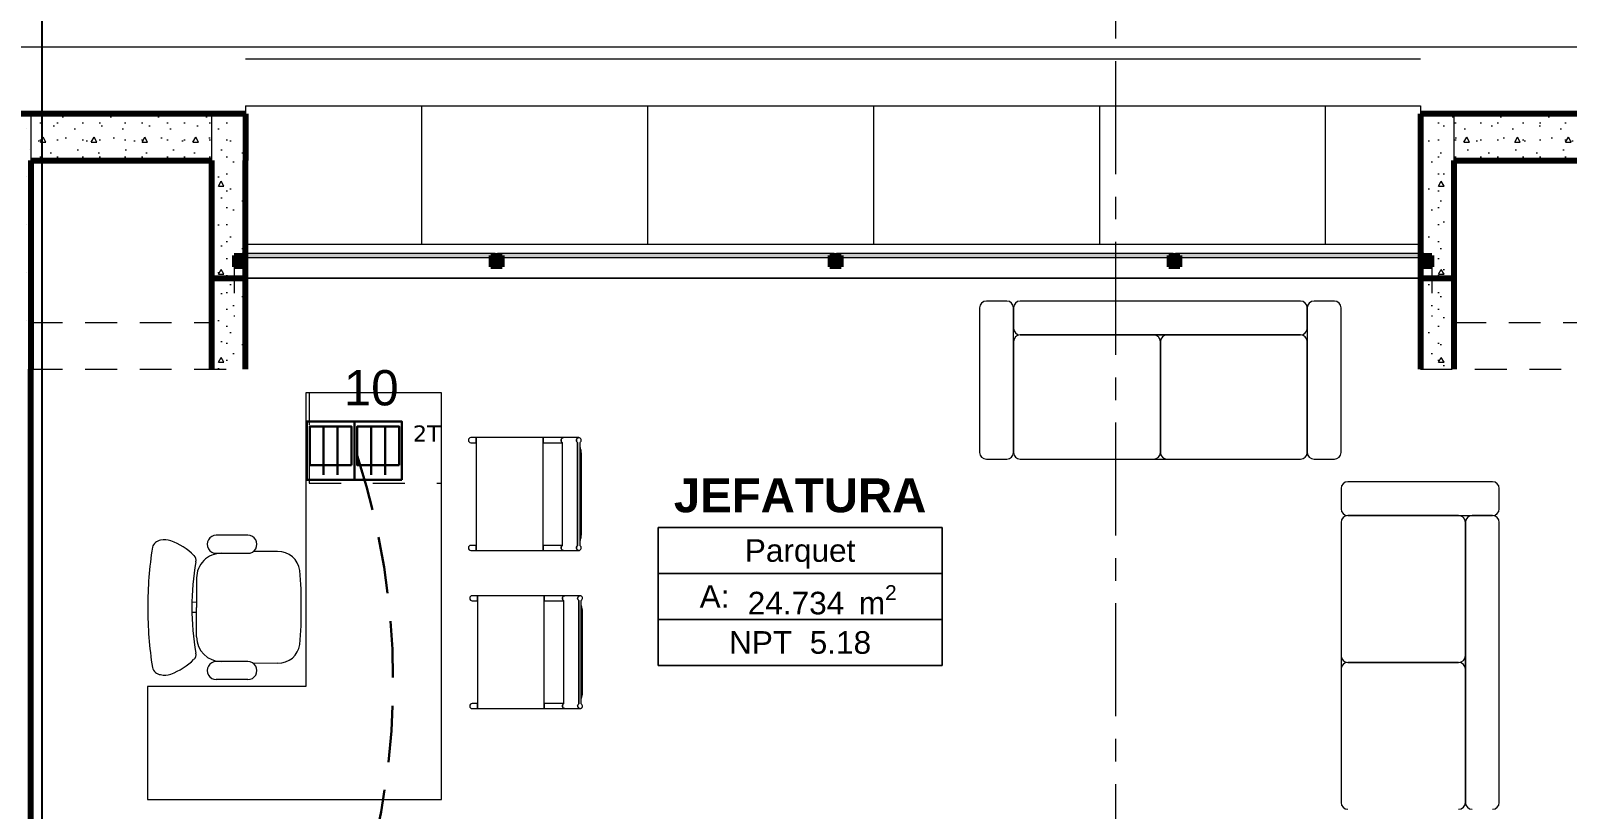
# Model space of a CAD drawing. Header units: inches. Extents: x -19 to 5698, y -728 to 92.
# Drawn here: x 108.77 to 115.57, y 40.5 to 43.95 of the extents above; entities that cross this region are included whole.
import ezdxf

# ---------------------------------------------------------------- set-up
doc = ezdxf.new("R2010")
doc.units = ezdxf.units.IN
doc.header["$MEASUREMENT"] = 0
doc.set_wipeout_variables(frame=1)
doc.header["$PDMODE"] = 1
for name, pattern in [('HIDDEN', [0.375, 0.25, -0.125]), ('Línea Oculta', [0.195611, 0.141111, -0.0545]), ('Punto & Raya', [0.65, 0.5, -0.075, 0, -0.075]), ('Rayas', [0.282222, 0.141111, -0.141111]), ('Wipeout_Contour', [1, 0, -1])]:
    doc.linetypes.add(name, pattern=pattern)
doc.layers.get('0').update_dxf_attribs({"color": 61})
doc.layers.add('00 conduct tomacorr', color=120, linetype='HIDDEN', lineweight=30)
doc.layers.add('00 IE LUZ EMERGENCIA', color=253, linetype='Continuous', lineweight=0)
for name, color, linetype in [('02 _ ARQ _ ALB _ Cotas Ejes', 7, 'Continuous'), ('02 _ ARQ _ ALB _ Ejes Generales', 251, 'Continuous'), ('02 _ ARQ _ ALB _ Mobiliario', 7, 'Continuous'), ('02 _ ARQ _ ZON _ Espacio.3D', 7, 'Continuous'), ('08 _ STR _ EXT _ 07 Losa Aligerada', 7, 'Continuous'), ('08 _ STR _ EXT _ 08 Placas Inclinadas', 7, 'Continuous'), ('Acabado - Muros', 7, 'Continuous'), ('Dibujo 2D - General', 7, 'Continuous'), ('Estructura - 03 LOSA', 7, 'Continuous'), ('Marcador - Secciones', 7, 'Continuous')]:
    doc.layers.add(name, color=color, linetype=linetype)
doc.styles.add('Annotative', font='arial.ttf')
doc.styles.add('Estilo_Generado_1', font='swisseb.ttf')
doc.styles.add('Estilo_Generado_4', font='swisse.ttf')
doc.styles.add('Estilo_Generado_7', font='swisse.ttf')
doc.dimstyles.new('Estilo_Generado__15', dxfattribs={"dimtxt": 0.125, "dimasz": 0.095, "dimexe": 0.18, "dimexo": 0.003, "dimgap": 0, "dimtad": 0, "dimtih": 1, "dimtoh": 1, "dimzin": 0, "dimdsep": 46, "dimtxsty": 'Estilo_Generado_4', "dimblk": 'ARROWHEAD_6', "dimblk1": 'ARROWHEAD_6', "dimblk2": 'ARROWHEAD_6', "dimcen": 0.09, "dimclrd": 144, "dimclre": 144, "dimclrt": 7, "dimadec": 0, "dimazin": 0, "dimtfac": 1, "dimtdec": 4, "dimtmove": 0, "dimatfit": 3, "dimfxl": 1, "dimtolj": 1, "dimtzin": 0, "dimarcsym": 0})
pattern_1 = [(0, (92.5, 6e-09), (0, 0.3897114), [0.024375, -0.200625]), (0, (92.6125, 0.19486), (0, 0.3897114), [0.024375, -0.200625]), (60, (92.5, 6e-09), (-0.3375, 0.1948557), [0.024375, -0.200625]), (60, (92.725, 6e-09), (-0.3375, 0.1948557), [0.024375, -0.200625]), (120, (92.5244, 6e-09), (0.3375, 0.1948557), [0.024375, -0.200625]), (120, (92.7494, 6e-09), (0.3375, 0.1948557), [0.024375, -0.200625]), (0, (92.500015, 0.0375), (0, 0.075), [0, -0.075, 0, -0.1125]), (45, (92.537515, 0.0375), (-0.05303301, 0.05303301), [0, -0.05625, 0, -0.09375])]

# ---------------------------------------------------------------- blocks, each defined once
blk = doc.blocks.new('ARROWHEAD_6')
at = {"color": 0, "linetype": 'Continuous', "lineweight": 0}
for p, q in [((0, 0), (-1, 0)), ((-0.5, -0.5), (0.5, 0.5))]:
    blk.add_line(p, q, dxfattribs=at)
blk = doc.blocks.new('*D82', base_point=(804.059, 0))
at = {"layer": '02 _ ARQ _ ALB _ Cotas Ejes', "color": 144, "linetype": 'Continuous', "lineweight": -2, "transparency": 16777216}
for p, q in [((101.82, 39.653), (101.82, 45.8378)), ((108.8199, 39.653), (108.8199, 45.8378)), ((101.915, 45.6578), (105.0886, 45.6578)), ((108.7249, 45.6578), (105.476, 45.6578))]:
    blk.add_line(p, q, dxfattribs=at)
at = {"layer": 'Defpoints', "color": 0, "linetype": 'Continuous', "transparency": 16777216}
for p in [(108.8199, 45.6578), (101.82, 39.65), (108.8199, 39.65)]:
    blk.add_point(p, dxfattribs=at)
at = {"layer": '02 _ ARQ _ ALB _ Cotas Ejes', "color": 144, "linetype": 'Continuous', "lineweight": -2, "transparency": 16777216, "xscale": 0.095, "yscale": 0.095, "zscale": 0.095, "rotation": 180}
blk.add_blockref('ARROWHEAD_6', (101.82, 45.6578), dxfattribs=at)
at = {"layer": '02 _ ARQ _ ALB _ Cotas Ejes', "color": 144, "linetype": 'Continuous', "lineweight": -2, "transparency": 16777216, "xscale": 0.095, "yscale": 0.095, "zscale": 0.095}
blk.add_blockref('ARROWHEAD_6', (108.8199, 45.6578), dxfattribs=at)
at = {"layer": '02 _ ARQ _ ALB _ Cotas Ejes', "color": 7, "linetype": 'Continuous', "lineweight": 13, "transparency": 16777216, "insert": (105.2823, 45.6578), "char_height": 0.125, "attachment_point": 5, "style": 'Estilo_Generado_4'}
blk.add_mtext('\\A1;7.00', dxfattribs=at)
blk = doc.blocks.new('*D83', base_point=(804.059, 0))
at = {"layer": '02 _ ARQ _ ALB _ Cotas Ejes', "color": 144, "linetype": 'Continuous', "lineweight": -2, "transparency": 16777216}
for p, q in [((108.8199, 39.653), (108.8199, 45.8378)), ((115.82, 39.653), (115.82, 45.8378)), ((108.9149, 45.6578), (112.0886, 45.6578)), ((115.725, 45.6578), (112.476, 45.6578))]:
    blk.add_line(p, q, dxfattribs=at)
at = {"layer": 'Defpoints', "color": 0, "linetype": 'Continuous', "transparency": 16777216}
for p in [(115.82, 45.6578), (108.8199, 39.65), (115.82, 39.65)]:
    blk.add_point(p, dxfattribs=at)
at = {"layer": '02 _ ARQ _ ALB _ Cotas Ejes', "color": 144, "linetype": 'Continuous', "lineweight": -2, "transparency": 16777216, "xscale": 0.095, "yscale": 0.095, "zscale": 0.095, "rotation": 180}
blk.add_blockref('ARROWHEAD_6', (108.8199, 45.6578), dxfattribs=at)
at = {"layer": '02 _ ARQ _ ALB _ Cotas Ejes', "color": 144, "linetype": 'Continuous', "lineweight": -2, "transparency": 16777216, "xscale": 0.095, "yscale": 0.095, "zscale": 0.095}
blk.add_blockref('ARROWHEAD_6', (115.82, 45.6578), dxfattribs=at)
at = {"layer": '02 _ ARQ _ ALB _ Cotas Ejes', "color": 7, "linetype": 'Continuous', "lineweight": 13, "transparency": 16777216, "insert": (112.2823, 45.6578), "char_height": 0.125, "attachment_point": 5, "style": 'Estilo_Generado_4'}
blk.add_mtext('\\A1;7.00', dxfattribs=at)
blk = doc.blocks.new('*D88', base_point=(804.059, 0))
at = {"layer": '02 _ ARQ _ ALB _ Cotas Ejes', "color": 144, "linetype": 'Continuous', "lineweight": -2, "transparency": 16777216}
for p, q in [((101.57, 39.903), (101.57, 45.4088)), ((144.07, 39.903), (144.07, 45.4088)), ((101.665, 45.2288), (122.5203, 45.2288)), ((143.975, 45.2288), (123.0254, 45.2288))]:
    blk.add_line(p, q, dxfattribs=at)
at = {"layer": 'Defpoints', "color": 0, "linetype": 'Continuous', "transparency": 16777216}
for p in [(144.07, 45.2288), (101.57, 39.9), (144.07, 39.9)]:
    blk.add_point(p, dxfattribs=at)
at = {"layer": '02 _ ARQ _ ALB _ Cotas Ejes', "color": 144, "linetype": 'Continuous', "lineweight": -2, "transparency": 16777216, "xscale": 0.095, "yscale": 0.095, "zscale": 0.095, "rotation": 180}
blk.add_blockref('ARROWHEAD_6', (101.57, 45.2288), dxfattribs=at)
at = {"layer": '02 _ ARQ _ ALB _ Cotas Ejes', "color": 144, "linetype": 'Continuous', "lineweight": -2, "transparency": 16777216, "xscale": 0.095, "yscale": 0.095, "zscale": 0.095}
blk.add_blockref('ARROWHEAD_6', (144.07, 45.2288), dxfattribs=at)
at = {"layer": '02 _ ARQ _ ALB _ Cotas Ejes', "color": 7, "linetype": 'Continuous', "lineweight": 13, "transparency": 16777216, "insert": (122.7728, 45.2288), "char_height": 0.125, "attachment_point": 5, "style": 'Estilo_Generado_4'}
blk.add_mtext('\\A1;42.50', dxfattribs=at)
blk = doc.blocks.new('CAJA POP UP 6 MODULOS')
at = {"layer": '00 conduct tomacorr', "linetype": 'Continuous'}
for p, q in [((-0.095, -0.165), (-0.095, -0.0151)), ((-0.052, -0.165), (-0.052, -0.0151)), ((0.052, -0.165), (0.052, -0.0151)), ((0.095, -0.165), (0.095, -0.0151)), ((0, -0.165), (0, -0.18))]:
    blk.add_line(p, q, dxfattribs=at)
for points in [[(-0.147, 0), (0.147, 0), (0.147, -0.18), (-0.147, -0.18)], [(0, 0), (0.147, 0), (0.147, -0.18), (0, -0.18)]]:
    blk.add_lwpolyline(points, close=True, dxfattribs=at)
for points in [[(-0.138, -0.045), (-0.009, -0.045), (-0.009, -0.165), (-0.138, -0.165), (-0.138, -0.045)], [(0.009, -0.045), (0.138, -0.045), (0.138, -0.165), (0.009, -0.165), (0.009, -0.045)]]:
    blk.add_lwpolyline(points, dxfattribs=at)
at = {"color": 1, "insert": (-0.1807, -0.168), "char_height": 0.05, "attachment_point": 1, "rotation": 180}
blk.add_mtext_dynamic_manual_height_columns('{\\fVerdana|b0|i0|c0|p34;2T}', width=0.000481, gutter_width=0.1561, heights=[0], dxfattribs=at)

msp = doc.modelspace()

# ---------------------------------------------------------------- hatches: boundary and pattern name
at = {"layer": '08 _ STR _ EXT _ 08 Placas Inclinadas', "linetype": 'Continuous', "lineweight": 9}
h = msp.add_hatch(dxfattribs=at)
h.set_pattern_fill('HORMIGÓN_EN_MASA_0002', color=250, style=0, pattern_type=2)
h.set_pattern_definition(pattern_1)
h.paths.add_polyline_path([(108.7699, 43.3718), (108.6403, 43.3718), (108.7409, 42.6544), (108.7699, 42.6544)])
h = msp.add_hatch(dxfattribs=at)
h.set_pattern_fill('HORMIGÓN_EN_MASA_0002', color=250, style=0, pattern_type=2)
h.set_pattern_definition(pattern_1)
h.paths.add_polyline_path([(109.57, 42.4473), (109.72, 42.4473), (109.72, 42.6544), (109.57, 42.6544)])
h = msp.add_hatch(dxfattribs=at)
h.set_pattern_fill('HORMIGÓN_EN_MASA_0002', color=250, style=0, pattern_type=2)
h.set_pattern_definition(pattern_1)
h.paths.add_polyline_path([(114.92, 42.4473), (115.07, 42.4473), (115.07, 42.6544), (114.92, 42.6544)])
at = {"layer": 'Acabado - Muros', "linetype": 'Continuous', "lineweight": 0}
for points in [[(109.72, 42.901), (109.72, 42.951), (109.67, 42.951), (109.67, 42.901)], [(110.856, 42.901), (110.856, 42.951), (110.806, 42.951), (110.806, 42.901)], [(112.356, 42.901), (112.356, 42.951), (112.306, 42.951), (112.306, 42.901)], [(113.856, 42.901), (113.856, 42.951), (113.806, 42.951), (113.806, 42.901)], [(114.92, 42.901), (114.97, 42.901), (114.97, 42.951), (114.92, 42.951)]]:
    msp.add_hatch(color=254, dxfattribs=at).paths.add_polyline_path(points)
at = {"layer": 'Acabado - Muros', "linetype": 'Continuous', "lineweight": 9}
for points in [[(110.826, 42.961), (109.705, 42.961), (109.705, 42.941), (110.826, 42.941)], [(112.326, 42.961), (110.836, 42.961), (110.836, 42.941), (112.326, 42.941)], [(113.826, 42.961), (112.336, 42.961), (112.336, 42.941), (113.826, 42.941)], [(114.935, 42.961), (113.836, 42.961), (113.836, 42.941), (114.935, 42.941)]]:
    msp.add_hatch(color=250, dxfattribs=at).paths.add_polyline_path(points)

# ---------------------------------------------------------------- linework, layer by layer
at = {"layer": '00 conduct tomacorr'}
msp.add_arc((107.1426, 41.067), 3.2309, 327.02287, 18.74592, dxfattribs=at)
at = {"layer": '02 _ ARQ _ ALB _ Mobiliario', "color": 175, "linetype": 'Continuous', "lineweight": 13}
for p, q in [((112.9692, 42.7192), (112.9692, 42.0792)), ((113.0892, 42.7492), (112.9992, 42.7492)), ((113.1192, 42.7192), (113.1192, 42.6292)), ((113.1192, 42.0792), (113.1192, 42.7192)), ((114.3892, 42.7492), (113.1492, 42.7492)), ((114.4192, 42.6292), (114.4192, 42.7192)), ((114.4192, 42.7192), (114.4192, 42.0792)), ((114.5392, 42.7492), (114.4492, 42.7492)), ((114.5692, 42.0792), (114.5692, 42.7192)), ((113.1192, 42.5692), (113.1192, 42.0792)), ((113.1192, 42.5692), (113.1192, 42.0792)), ((113.7392, 42.5992), (113.1492, 42.5992)), ((114.3892, 42.5992), (113.1492, 42.5992)), ((113.1492, 42.5992), (114.3892, 42.5992)), ((113.7692, 42.0792), (113.7692, 42.5692)), ((113.7692, 42.5692), (113.7692, 42.0792)), ((114.3892, 42.5992), (113.7992, 42.5992)), ((114.4192, 42.0792), (114.4192, 42.5692)), ((114.4192, 42.0792), (114.4192, 42.5692)), ((112.9992, 42.0492), (113.0892, 42.0492)), ((113.1492, 42.0492), (113.7392, 42.0492)), ((113.1492, 42.0492), (114.3892, 42.0492)), ((113.7992, 42.0492), (114.3892, 42.0492)), ((114.4492, 42.0492), (114.5392, 42.0492)), ((114.5692, 41.9192), (114.5692, 41.8292)), ((115.2392, 41.9492), (114.5992, 41.9492)), ((115.2692, 41.8292), (115.2692, 41.9192)), ((114.5692, 41.7692), (114.5692, 41.1792)), ((114.5692, 41.7692), (114.5692, 40.5292)), ((115.0892, 41.7992), (114.5992, 41.7992)), ((115.0892, 41.7992), (114.5992, 41.7992)), ((114.5992, 41.7992), (115.2392, 41.7992)), ((115.1192, 41.1792), (115.1192, 41.7692)), ((115.1192, 40.5292), (115.1192, 41.7692)), ((115.1192, 41.7692), (115.1192, 40.5292)), ((115.2392, 41.7992), (115.1492, 41.7992)), ((115.2692, 40.5292), (115.2692, 41.7692)), ((109.7311, 41.7122), (109.5909, 41.7122)), ((109.7311, 41.6323), (109.5907, 41.6323)), ((109.8626, 41.64), (109.7554, 41.6405)), ((109.5038, 41.5232), (109.5038, 41.3928)), ((109.5038, 41.4155), (109.4833, 41.4151)), ((109.5038, 41.3702), (109.4833, 41.3705)), ((109.5038, 41.2624), (109.5038, 41.3928)), ((109.7311, 41.1533), (109.5907, 41.1533)), ((109.8626, 41.1457), (109.7554, 41.1451)), ((114.5992, 41.1492), (115.0892, 41.1492)), ((115.0892, 41.1492), (114.5992, 41.1492)), ((109.7311, 41.0735), (109.5909, 41.0735)), ((114.5692, 41.1192), (114.5692, 40.5292)), ((115.1192, 40.5292), (115.1192, 41.1192))]:
    msp.add_line(p, q, dxfattribs=at)
at = {"layer": '02 _ ARQ _ ALB _ Mobiliario', "color": 175, "linetype": 'Rayas', "lineweight": 13}
for p, q in [((110.0024, 42.3428), (110.0024, 41.9428)), ((110.0024, 41.9428), (110.5874, 41.9428))]:
    msp.add_line(p, q, dxfattribs=at)
at = {"layer": '02 _ ARQ _ ALB _ Mobiliario', "color": 175, "linetype": 'Continuous', "lineweight": 13, "flags": 128}
for points in [[(110.5874, 40.5428), (110.5874, 42.3428), (109.9874, 42.3428), (109.9874, 41.0428), (109.2874, 41.0428), (109.2874, 40.5428)], [(110.7408, 41.6448), (111.037, 41.6448), (111.037, 41.6676), (111.037, 42.1221), (111.037, 42.1448), (110.7408, 42.1448), (110.7408, 42.1221), (110.7408, 41.6676)], [(110.7465, 40.9449), (111.0426, 40.9449), (111.0426, 40.9676), (111.0426, 41.4222), (111.0426, 41.4449), (110.7465, 41.4449), (110.7465, 41.4222), (110.7465, 40.9676)]]:
    msp.add_lwpolyline(points, close=True, dxfattribs=at)
for points in [[(110.7408, 42.1221), (110.7408, 42.1448), (110.7182, 42.1448, 1), (110.7182, 42.1221)], [(111.1277, 42.1448), (111.037, 42.1448), (111.037, 42.1221), (111.1223, 42.1221), (111.1223, 42.1236, -0.726065)], [(111.1901, 42.1236, -0.726065), (111.1955, 42.1448), (111.1277, 42.1448, 0.726065), (111.1223, 42.1236), (111.1223, 41.666, 0.726065), (111.1277, 41.6448), (111.1955, 41.6448, -0.726065), (111.1901, 41.666)], [(111.2008, 42.1236, 0.726065), (111.1955, 42.1448, 0.726065), (111.1901, 42.1236), (111.1901, 41.666, 0.726065), (111.1955, 41.6448, 0.726065), (111.2008, 41.666)], [(111.2008, 42.1008), (111.2008, 41.6889, 0.111387), (111.2068, 41.7155), (111.2068, 42.0742, 0.111387)], [(110.7408, 41.6448), (110.7408, 41.6676), (110.7182, 41.6676, 1), (110.7182, 41.6448)], [(111.1277, 41.6448, -0.726065), (111.1223, 41.666), (111.1223, 41.6676), (111.037, 41.6676), (111.037, 41.6448)], [(110.7465, 41.4222), (110.7465, 41.4449), (110.7238, 41.4449, 1), (110.7238, 41.4222)], [(111.1333, 41.4449), (111.0426, 41.4449), (111.0426, 41.4222), (111.1279, 41.4222), (111.1279, 41.4237, -0.726065)], [(111.1957, 41.4237, -0.726065), (111.2011, 41.4449), (111.1333, 41.4449, 0.726065), (111.1279, 41.4237), (111.1279, 40.9661, 0.726065), (111.1333, 40.9449), (111.2011, 40.9449, -0.726065), (111.1957, 40.9661)], [(111.2065, 41.4237, 0.726065), (111.2011, 41.4449, 0.726065), (111.1957, 41.4237), (111.1957, 40.9661, 0.726065), (111.2011, 40.9449, 0.726065), (111.2065, 40.9661)], [(111.2065, 41.4009), (111.2065, 40.989, 0.111387), (111.2125, 41.0155), (111.2125, 41.3743, 0.111387)], [(110.7465, 40.9449), (110.7465, 40.9676), (110.7238, 40.9676, 1), (110.7238, 40.9449)], [(111.1333, 40.9449, -0.726065), (111.1279, 40.9661), (111.1279, 40.9676), (111.0426, 40.9676), (111.0426, 40.9449)]]:
    msp.add_lwpolyline(points, format="xyb", close=True, dxfattribs=at)
at = {"layer": '02 _ ARQ _ ALB _ Mobiliario', "color": 175, "linetype": 'Continuous', "lineweight": 13}
for centre, start, end in [((112.9992, 42.7192), 90, 180), ((113.0892, 42.7192), 0, 90), ((113.1492, 42.7192), 90, 180), ((114.3892, 42.7192), 0, 90), ((114.4492, 42.7192), 90, 180), ((114.5392, 42.7192), 0, 90), ((113.1492, 42.6292), 180, 270), ((113.1492, 42.5692), 90, 180), ((113.1492, 42.5692), 90, 180), ((113.7392, 42.5692), 0, 90), ((113.7992, 42.5692), 90, 180), ((114.3892, 42.6292), 270, 0), ((114.3892, 42.5692), 0, 90), ((114.3892, 42.5692), 0, 90), ((112.9992, 42.0792), 180, 270), ((113.0892, 42.0792), 270, 0), ((113.1492, 42.0792), 180, 270), ((113.1492, 42.0792), 180, 270), ((113.7392, 42.0792), 270, 0), ((113.7992, 42.0792), 180, 270), ((114.3892, 42.0792), 270, 0), ((114.3892, 42.0792), 270, 0), ((114.4492, 42.0792), 180, 270), ((114.5392, 42.0792), 270, 0), ((114.5992, 41.9192), 90, 180), ((115.2392, 41.9192), 0, 90), ((114.5992, 41.8292), 180, 270), ((115.2392, 41.8292), 270, 0), ((114.5992, 41.7692), 90, 180), ((114.5992, 41.7692), 90, 180), ((115.0892, 41.7692), 0, 90), ((115.0892, 41.7692), 0, 90), ((115.1492, 41.7692), 90, 180), ((115.2392, 41.7692), 0, 90), ((114.5992, 41.1792), 180, 270), ((114.5992, 41.1192), 90, 180), ((115.0892, 41.1792), 270, 0), ((115.0892, 41.1192), 0, 90), ((114.5992, 40.5292), 180, 270), ((114.5992, 40.5292), 180, 270), ((115.0892, 40.5292), 270, 0), ((115.0892, 40.5292), 270, 0), ((115.1492, 40.5292), 180, 270), ((115.2392, 40.5292), 270, 0)]:
    msp.add_arc(centre, 0.03, start, end, dxfattribs=at)
for centre, major_axis, start_param, end_param in [((109.3492, 41.6489), (0.0419, 0), 1.691727, 2.899013), ((109.3629, 41.6186), (0.0744, 0), 1.199278, 1.825394), ((109.2893, 41.4179), (0.2887, 0), 0.790542, 1.21502), ((109.5909, 41.6723), (0.04, 0), 1.570796, 4.712389), ((109.7311, 41.6723), (0.04, 0), 4.712389, 7.853982), ((111.001, 41.3932), (1.7134, 0), 2.985379, 3.141822), ((109.4727, 41.6018), (0.0287, 0), 6.044304, 7.092178), ((109.6133, 41.5232), (0.1095, 0), 1.570796, 3.141593), ((109.8647, 41.5433), (0.097, 0), 0.134536, 1.592229), ((110.6049, 41.3987), (1.1218, 0), 2.965095, 3.146853), ((108.7508, 41.4335), (1.2162, 0), 6.249596, 6.384595), ((111.001, 41.3924), (1.7134, 0), 3.141364, 3.297806), ((110.6049, 41.3869), (1.1218, 0), 3.136332, 3.31809), ((108.7508, 41.3521), (1.2162, 0), 6.181776, 6.316775), ((109.6133, 41.2624), (0.1095, 0), 3.141593, 4.712389), ((109.8647, 41.2423), (0.097, 0), 4.690957, 6.148649), ((109.2893, 41.3677), (0.2887, 0), 5.068165, 5.492644), ((109.4727, 41.1838), (0.0287, 0), 5.474192, 6.522066), ((109.5909, 41.1134), (0.04, 0), 1.570796, 4.712389), ((109.7311, 41.1134), (0.04, 0), 4.712389, 7.853982), ((109.3492, 41.1367), (0.0419, 0), 3.384172, 4.591459), ((109.3629, 41.167), (0.0744, 0), 4.457791, 5.083907)]:
    msp.add_ellipse(centre, major_axis=major_axis, ratio=0.996858, start_param=start_param, end_param=end_param, dxfattribs=at)
at = {"layer": '02 _ ARQ _ ZON _ Espacio.3D', "color": 251, "linetype": 'Continuous', "lineweight": 13}
for p, q in [((112.8036, 41.7467), (111.546, 41.7467)), ((111.546, 41.7467), (111.546, 41.136)), ((111.546, 41.7467), (112.8036, 41.7467)), ((111.546, 41.5431), (111.546, 41.7467)), ((112.8036, 41.136), (112.8036, 41.7467)), ((112.8036, 41.7467), (112.8036, 41.5431)), ((112.8036, 41.5431), (111.546, 41.5431)), ((111.546, 41.5431), (112.8036, 41.5431)), ((111.546, 41.3395), (111.546, 41.5431)), ((112.8036, 41.5431), (112.8036, 41.3395)), ((112.8036, 41.3395), (111.546, 41.3395)), ((111.546, 41.3395), (112.8036, 41.3395)), ((111.546, 41.136), (111.546, 41.3395)), ((112.8036, 41.3395), (112.8036, 41.136)), ((111.546, 41.136), (112.8036, 41.136)), ((112.8036, 41.136), (111.546, 41.136))]:
    msp.add_line(p, q, dxfattribs=at)
at = {"layer": '02 _ ARQ _ ZON _ Espacio.3D', "color": 254, "linetype": 'Continuous', "lineweight": 0, "flags": 128}
msp.add_lwpolyline([(108.7699, 43.3718), (108.7699, 40.2), (109.07, 40.2), (109.07, 39.9), (109.4699, 39.9), (109.4699, 39.45), (109.4699, 39.433), (115.17, 39.433), (115.17, 39.45), (115.17, 39.9), (115.57, 39.9), (115.57, 40.2), (115.87, 40.2), (115.87, 43.3718), (115.07, 43.3718), (115.07, 42.85), (114.92, 42.85), (109.72, 42.85), (109.57, 42.85), (109.57, 43.3718)], close=True, dxfattribs=at)
at = {"layer": '08 _ STR _ EXT _ 07 Losa Aligerada', "color": 7, "linetype": 'Continuous', "lineweight": 18, "flags": 128}
msp.add_lwpolyline([(144.07, 26.75), (144.07, 29.7), (144.07, 29.7), (144.07, 35.2005), (144.87, 35.2005), (145.02, 35.2005), (145.02, 41.1), (131.4553, 41.1), (131.4553, 40.8001), (126.5479, 40.8001), (126.5479, 40.5001), (115.87, 40.5001), (115.87, 43.8736), (108.7699, 43.8736), (108.7699, 39.9)], dxfattribs=at)
at = {"layer": '08 _ STR _ EXT _ 08 Placas Inclinadas', "color": 7, "linetype": 'Continuous', "lineweight": 80}
for p, q in [((108.7699, 43.3718), (108.7699, 42.6544)), ((108.7699, 43.3718), (108.7699, 42.6544)), ((108.7699, 43.3718), (109.57, 43.3718)), ((109.57, 43.3718), (109.57, 42.6544)), ((109.57, 43.3718), (109.57, 42.6544)), ((115.07, 42.6544), (115.07, 43.3718)), ((115.07, 43.3718), (115.87, 43.3718)), ((115.07, 42.6544), (115.07, 43.3718)), ((108.7699, 42.6544), (108.7699, 42.4473)), ((108.7699, 42.6544), (108.7699, 42.4473)), ((109.57, 42.6544), (109.57, 42.4473)), ((109.57, 42.6544), (109.57, 42.4473)), ((109.72, 42.4473), (109.72, 42.6544)), ((109.72, 42.4473), (109.72, 42.6544)), ((114.92, 42.6544), (114.92, 42.4473)), ((114.92, 42.6544), (114.92, 42.4473)), ((115.07, 42.4473), (115.07, 42.6544)), ((115.07, 42.4473), (115.07, 42.6544))]:
    msp.add_line(p, q, dxfattribs=at)
at = {"layer": '08 _ STR _ EXT _ 08 Placas Inclinadas', "color": 251, "linetype": 'Línea Oculta', "lineweight": 13}
for p, q in [((108.7699, 42.6544), (109.57, 42.6544)), ((115.07, 42.6544), (115.87, 42.6544))]:
    msp.add_line(p, q, dxfattribs=at)
at = {"layer": '08 _ STR _ EXT _ 08 Placas Inclinadas', "color": 7, "linetype": 'Continuous', "lineweight": 80, "flags": 128}
for points in [[(109.57, 43.3718), (109.57, 42.85)], [(115.07, 42.85), (115.07, 43.3718)], [(109.57, 42.85), (109.72, 42.85)], [(114.92, 42.85), (115.07, 42.85)], [(108.7699, 40.2), (108.7699, 42.4473)]]:
    msp.add_lwpolyline(points, dxfattribs=at)
at = {"layer": '08 _ STR _ EXT _ 08 Placas Inclinadas', "color": 251, "linetype": 'Línea Oculta', "lineweight": 13, "flags": 128}
for points in [[(109.72, 42.6544), (109.72, 42.4473)], [(114.92, 42.6544), (114.92, 42.4473)], [(108.7699, 42.4473), (109.72, 42.4473)], [(114.92, 42.4473), (115.87, 42.4473)]]:
    msp.add_lwpolyline(points, dxfattribs=at)
at = {"layer": 'Acabado - Muros', "color": 7, "linetype": 'Continuous', "lineweight": 60}
for p, q in [((109.72, 42.951), (109.67, 42.951)), ((109.67, 42.951), (109.67, 42.901)), ((109.72, 42.951), (109.72, 42.901)), ((110.856, 42.951), (110.806, 42.951)), ((110.806, 42.951), (110.806, 42.901)), ((110.856, 42.951), (110.856, 42.901)), ((112.356, 42.951), (112.306, 42.951)), ((112.306, 42.951), (112.306, 42.901)), ((112.356, 42.951), (112.356, 42.901)), ((113.856, 42.951), (113.806, 42.951)), ((113.806, 42.951), (113.806, 42.901)), ((113.856, 42.951), (113.856, 42.901)), ((114.92, 42.951), (114.92, 42.901)), ((114.97, 42.951), (114.92, 42.951)), ((114.97, 42.951), (114.97, 42.901)), ((109.72, 42.901), (109.67, 42.901)), ((110.856, 42.901), (110.806, 42.901)), ((112.356, 42.901), (112.306, 42.901)), ((113.856, 42.901), (113.806, 42.901)), ((114.97, 42.901), (114.92, 42.901))]:
    msp.add_line(p, q, dxfattribs=at)
at = {"layer": 'Acabado - Muros', "color": 251, "linetype": 'Línea Oculta', "lineweight": 13}
for p, q in [((109.67, 42.926), (109.67, 42.6802)), ((114.97, 42.926), (114.97, 42.6802))]:
    msp.add_line(p, q, dxfattribs=at)
at = {"layer": 'Acabado - Muros', "color": 7, "linetype": 'Continuous', "lineweight": 13, "flags": 128}
for points in [[(110.826, 42.961), (110.826, 42.941), (109.705, 42.941), (109.705, 42.961)], [(112.326, 42.961), (112.326, 42.941), (110.836, 42.941), (110.836, 42.961)], [(113.826, 42.961), (113.826, 42.941), (112.336, 42.941), (112.336, 42.961)], [(114.935, 42.961), (114.935, 42.941), (113.836, 42.941), (113.836, 42.961)]]:
    msp.add_lwpolyline(points, close=True, dxfattribs=at)

# ---------------------------------------------------------------- block references
at = {"layer": '00 conduct tomacorr', "xscale": 1.432830642179531, "yscale": 1.432830642179531, "zscale": 1.432830642179531, "rotation": 180}
msp.add_blockref('CAJA POP UP 6 MODULOS', (110.2022, 41.9578), dxfattribs=at)

# ---------------------------------------------------------------- texts
at = {"layer": '00 IE LUZ EMERGENCIA', "style": 'Annotative'}
msp.add_attdef('10', (110.1553, 42.2873), '', height=0.1562, dxfattribs=at)
at = {"layer": '02 _ ARQ _ ZON _ Espacio.3D', "color": 251, "lineweight": 25, "attachment_point": 2}
for s, insert, char_height, style in [('\\A1;{\\pqc;\\pt0;\\fSwis721 Ex BT|b1|i0|c0|p34;JEFATURA}', (112.1748, 41.9642), 0.15, 'Estilo_Generado_1'), ('\\A1;{\\pqc;\\pt0;\\fSwis721 Ex BT|b0|i0|c238|p34;Parquet}', (112.1748, 41.6949), 0.1, 'Estilo_Generado_7'), ('\\A1;{\\pqc;\\pt0;\\fSwis721 Ex BT|b0|i0|c238|p34;A: }', (111.7963, 41.4913), 0.1, 'Estilo_Generado_7'), ('\\A1;{\\pqc;\\pt0,0.3;\\fSwis721 Ex BT|b0|i0|c238|p34;24.734\\fSwis721 Ex BT|b0|i0|c238|p34;\\A1{\\H.66x;\\S^  ;}\\fSwis721 Ex BT|b0|i0|c238|p34; m\\fSwis721 Ex BT|b0|i0|c238|p34;\\A1{\\H.66x;\\S2^  ;}}', (112.2726, 41.4913), 0.1, 'Estilo_Generado_7'), ('\\A1;{\\pqc;\\pt0;\\fSwis721 Ex BT|b0|i0|c238|p34;NPT  5.18}', (112.1748, 41.2878), 0.1, 'Estilo_Generado_7')]:
    msp.add_mtext(s, dxfattribs=dict(at, insert=insert, char_height=char_height, style=style))

# ---------------------------------------------------------------- next in the draw order: wipeouts: each hides what was drawn before it
at = {"color": 254, "linetype": 'Wipeout_Contour', "lineweight": 0, "ltscale": 3300.066906}
msp.add_wipeout([(109.72, 43.6129), (114.92, 43.6129), (114.92, 43), (109.72, 43)], dxfattribs=at).dxf.layer = 'Dibujo 2D - General'

# ---------------------------------------------------------------- next in the draw order: hatches: boundary and pattern name
at = {"layer": '08 _ STR _ EXT _ 08 Placas Inclinadas', "linetype": 'Continuous', "lineweight": 9}
h = msp.add_hatch(dxfattribs=at)
h.set_pattern_fill('HORMIGÓN_EN_MASA_0002', color=250, style=0, pattern_type=2)
h.set_pattern_definition(pattern_1)
h.paths.add_polyline_path([(109.57, 42.6544), (109.72, 42.6544), (109.72, 43.3718), (109.57, 43.3718)])
h = msp.add_hatch(dxfattribs=at)
h.set_pattern_fill('HORMIGÓN_EN_MASA_0002', color=250, style=0, pattern_type=2)
h.set_pattern_definition(pattern_1)
h.paths.add_polyline_path([(109.57, 43.3718), (109.57, 42.85), (109.72, 42.85), (109.72, 43.3718)])
h = msp.add_hatch(dxfattribs=at)
h.set_pattern_fill('HORMIGÓN_EN_MASA_0002', color=250, style=0, pattern_type=2)
h.set_pattern_definition(pattern_1)
h.paths.add_polyline_path([(114.92, 42.6544), (115.07, 42.6544), (115.07, 43.3718), (114.92, 43.3718)])
h = msp.add_hatch(dxfattribs=at)
h.set_pattern_fill('HORMIGÓN_EN_MASA_0002', color=250, style=0, pattern_type=2)
h.set_pattern_definition(pattern_1)
h.paths.add_polyline_path([(114.92, 43.3718), (114.92, 42.85), (115.07, 42.85), (115.07, 43.3718)])
at = {"layer": 'Dibujo 2D - General', "linetype": 'Continuous', "lineweight": 13}
h = msp.add_hatch(dxfattribs=at)
h.set_pattern_fill('CEMENTO_PULIDO_Y_BRUÑADO_FA', color=251, style=0, pattern_type=2)
h.set_pattern_definition([(0, (92.5, 6e-09), (0, 1), []), (90, (92.5, 6e-09), (-1, 0), [])])
h.paths.add_polyline_path([(109.72, 43.6129), (114.92, 43.6129), (114.92, 43), (109.72, 43)])

# ---------------------------------------------------------------- next in the draw order: linework, layer by layer
at = {"layer": '08 _ STR _ EXT _ 08 Placas Inclinadas', "color": 7, "linetype": 'Continuous', "lineweight": 80}
for p, q in [((109.72, 42.6544), (109.72, 43.3718)), ((109.72, 42.6544), (109.72, 43.3718)), ((114.92, 43.3718), (114.92, 42.6544)), ((114.92, 43.3718), (114.92, 42.6544))]:
    msp.add_line(p, q, dxfattribs=at)
at = {"layer": '08 _ STR _ EXT _ 08 Placas Inclinadas', "color": 7, "linetype": 'Continuous', "lineweight": 80, "flags": 128}
for points in [[(109.72, 42.85), (109.72, 43.3718)], [(114.92, 43.3718), (114.92, 42.85)]]:
    msp.add_lwpolyline(points, dxfattribs=at)
at = {"layer": '08 _ STR _ EXT _ 08 Placas Inclinadas', "color": 251, "linetype": 'Línea Oculta', "lineweight": 13, "flags": 128}
for points in [[(109.72, 43.3718), (109.72, 42.6544)], [(114.92, 43.3718), (114.92, 42.6544)]]:
    msp.add_lwpolyline(points, dxfattribs=at)
at = {"layer": 'Dibujo 2D - General', "color": 251, "linetype": 'Continuous', "lineweight": 13, "flags": 128}
msp.add_lwpolyline([(109.72, 43.6129), (114.92, 43.6129), (114.92, 43), (109.72, 43)], close=True, dxfattribs=at)
at = {"layer": 'Estructura - 03 LOSA', "color": 7, "linetype": 'Continuous', "lineweight": 18, "flags": 128}
msp.add_lwpolyline([(109.57, 42.85), (115.07, 42.85), (115.07, 43.6188), (114.92, 43.6188), (114.92, 43), (109.72, 43), (109.72, 43.6188), (109.57, 43.6188)], close=True, dxfattribs=at)

# ---------------------------------------------------------------- next in the draw order: wipeouts: each hides what was drawn before it
at = {"color": 254, "linetype": 'Wipeout_Contour', "lineweight": 0, "ltscale": 3312.831602}
msp.add_wipeout([(116.07, 43.8736), (114.92, 43.8736), (114.92, 43.5788), (116.0287, 43.5788)], dxfattribs=at).dxf.layer = '08 _ STR _ EXT _ 08 Placas Inclinadas'

# ---------------------------------------------------------------- next in the draw order: hatches: boundary and pattern name
at = {"layer": '08 _ STR _ EXT _ 08 Placas Inclinadas', "linetype": 'Continuous', "lineweight": 9}
h = msp.add_hatch(dxfattribs=at)
h.set_pattern_fill('HORMIGÓN_EN_MASA_0002', color=250, style=0, pattern_type=2)
h.set_pattern_definition(pattern_1)
h.paths.add_polyline_path([(114.92, 43.3718), (115.07, 43.3718), (115.07, 43.5788), (114.92, 43.5788)])
h = msp.add_hatch(dxfattribs=at)
h.set_pattern_fill('HORMIGÓN_EN_MASA_0002', color=250, style=0, pattern_type=2)
h.set_pattern_definition(pattern_1)
h.paths.add_polyline_path([(115.07, 43.3718), (115.87, 43.3718), (115.87, 43.5788), (115.07, 43.5788)])

# ---------------------------------------------------------------- next in the draw order: linework, layer by layer
at = {"layer": '08 _ STR _ EXT _ 08 Placas Inclinadas', "color": 7, "linetype": 'Continuous', "lineweight": 80}
for p, q in [((115.07, 43.5788), (114.92, 43.5788)), ((115.87, 43.5788), (115.07, 43.5788))]:
    msp.add_line(p, q, dxfattribs=at)
at = {"layer": '08 _ STR _ EXT _ 08 Placas Inclinadas', "color": 7, "linetype": 'Continuous', "lineweight": 13, "flags": 128}
for points in [[(116.07, 43.8736), (114.92, 43.8736)], [(114.92, 43.6129), (114.92, 43.5788)]]:
    msp.add_lwpolyline(points, dxfattribs=at)
at = {"layer": '08 _ STR _ EXT _ 08 Placas Inclinadas', "color": 7, "linetype": 'Continuous', "lineweight": 80, "flags": 128}
msp.add_lwpolyline([(114.92, 43.5788), (114.92, 43.3718)], dxfattribs=at)

# ---------------------------------------------------------------- next in the draw order: wipeouts: each hides what was drawn before it
at = {"color": 254, "linetype": 'Wipeout_Contour', "lineweight": 0, "ltscale": 3300.180125}
msp.add_wipeout([(114.92, 43.8736), (109.72, 43.8736), (109.72, 43.82), (114.92, 43.82)], dxfattribs=at).dxf.layer = '08 _ STR _ EXT _ 08 Placas Inclinadas'

# ---------------------------------------------------------------- next in the draw order: linework, layer by layer
at = {"layer": '08 _ STR _ EXT _ 08 Placas Inclinadas', "color": 7, "linetype": 'Continuous', "lineweight": 13, "flags": 128}
msp.add_lwpolyline([(114.92, 43.8736), (109.72, 43.8736)], dxfattribs=at)

# ---------------------------------------------------------------- next in the draw order: wipeouts: each hides what was drawn before it
at = {"color": 254, "linetype": 'Wipeout_Contour', "lineweight": 0, "ltscale": 3300.152477}
msp.add_wipeout([(114.92, 43.82), (109.72, 43.82), (109.72, 43.6129), (114.92, 43.6129)], dxfattribs=at).dxf.layer = '08 _ STR _ EXT _ 08 Placas Inclinadas'

# ---------------------------------------------------------------- next in the draw order: linework, layer by layer
at = {"layer": '08 _ STR _ EXT _ 08 Placas Inclinadas', "color": 7, "linetype": 'Continuous', "lineweight": 13}
msp.add_line((114.92, 43.82), (109.72, 43.82), dxfattribs=at)
at = {"layer": '08 _ STR _ EXT _ 08 Placas Inclinadas', "color": 7, "linetype": 'Continuous', "lineweight": 13, "flags": 128}
msp.add_lwpolyline([(109.72, 43.6129), (114.92, 43.6129)], dxfattribs=at)
at = {"layer": 'Marcador - Secciones', "color": 251, "linetype": 'Punto & Raya', "lineweight": 13, "true_color": 0x636466}
msp.add_line((113.57, 46.2111), (113.57, 0.8878), dxfattribs=at)

# ---------------------------------------------------------------- next in the draw order: wipeouts: each hides what was drawn before it
at = {"color": 254, "linetype": 'Wipeout_Contour', "lineweight": 0, "ltscale": 3287.47786}
msp.add_wipeout([(109.72, 43.8736), (108.5699, 43.8736), (108.6112, 43.5788), (109.72, 43.5788)], dxfattribs=at).dxf.layer = '08 _ STR _ EXT _ 08 Placas Inclinadas'

# ---------------------------------------------------------------- next in the draw order: hatches: boundary and pattern name
at = {"layer": '08 _ STR _ EXT _ 08 Placas Inclinadas', "linetype": 'Continuous', "lineweight": 9}
h = msp.add_hatch(dxfattribs=at)
h.set_pattern_fill('HORMIGÓN_EN_MASA_0002', color=250, style=0, pattern_type=2)
h.set_pattern_definition(pattern_1)
h.paths.add_polyline_path([(108.7699, 43.5788), (108.6112, 43.5788), (108.6403, 43.3718), (108.7699, 43.3718)])
h = msp.add_hatch(dxfattribs=at)
h.set_pattern_fill('HORMIGÓN_EN_MASA_0002', color=250, style=0, pattern_type=2)
h.set_pattern_definition(pattern_1)
h.paths.add_polyline_path([(108.7699, 43.3718), (109.57, 43.3718), (109.57, 43.5788), (108.7699, 43.5788)])
h = msp.add_hatch(dxfattribs=at)
h.set_pattern_fill('HORMIGÓN_EN_MASA_0002', color=250, style=0, pattern_type=2)
h.set_pattern_definition(pattern_1)
h.paths.add_polyline_path([(109.57, 43.3718), (109.72, 43.3718), (109.72, 43.5788), (109.57, 43.5788)])

# ---------------------------------------------------------------- next in the draw order: linework, layer by layer
at = {"layer": '02 _ ARQ _ ALB _ Ejes Generales', "color": 251, "linetype": 'Punto & Raya', "lineweight": 13, "true_color": 0x636466}
msp.add_line((108.82, 3.05), (108.82, 44.9), dxfattribs=at)
at = {"layer": '08 _ STR _ EXT _ 08 Placas Inclinadas', "color": 7, "linetype": 'Continuous', "lineweight": 80}
for p, q in [((108.7699, 43.5788), (108.6112, 43.5788)), ((109.57, 43.5788), (108.7699, 43.5788)), ((109.72, 43.5788), (109.57, 43.5788))]:
    msp.add_line(p, q, dxfattribs=at)
at = {"layer": '08 _ STR _ EXT _ 08 Placas Inclinadas', "color": 7, "linetype": 'Continuous', "lineweight": 13, "flags": 128}
for points in [[(109.72, 43.8736), (108.5699, 43.8736)], [(109.72, 43.6129), (109.72, 43.5788)]]:
    msp.add_lwpolyline(points, dxfattribs=at)
at = {"layer": '08 _ STR _ EXT _ 08 Placas Inclinadas', "color": 7, "linetype": 'Continuous', "lineweight": 80, "flags": 128}
msp.add_lwpolyline([(109.72, 43.5788), (109.72, 43.3718)], dxfattribs=at)

# ---------------------------------------------------------------- next in the draw order: dimensions: what is measured, and where the dimension line sits
at = {"layer": '02 _ ARQ _ ALB _ Cotas Ejes', "color": 144, "linetype": 'Continuous', "lineweight": 13}
for base, p1, p2, picture, middle in [((108.8199, 45.6578), (101.82, 39.65), (108.8199, 39.65), '*D82', (105.2823, 45.6578)), ((115.82, 45.6578), (108.8199, 39.65), (115.82, 39.65), '*D83', (112.2823, 45.6578)), ((144.07, 45.2288), (101.57, 39.9), (144.07, 39.9), '*D88', (122.7728, 45.2288))]:
    dim = msp.add_linear_dim(base=base, p1=p1, p2=p2, dimstyle='Estilo_Generado__15', dxfattribs=at)
    dim.commit()
    dim.dimension.update_dxf_attribs({"geometry": picture, "text_midpoint": middle, "dimtype": 160})

doc.saveas('drawing.dxf')
